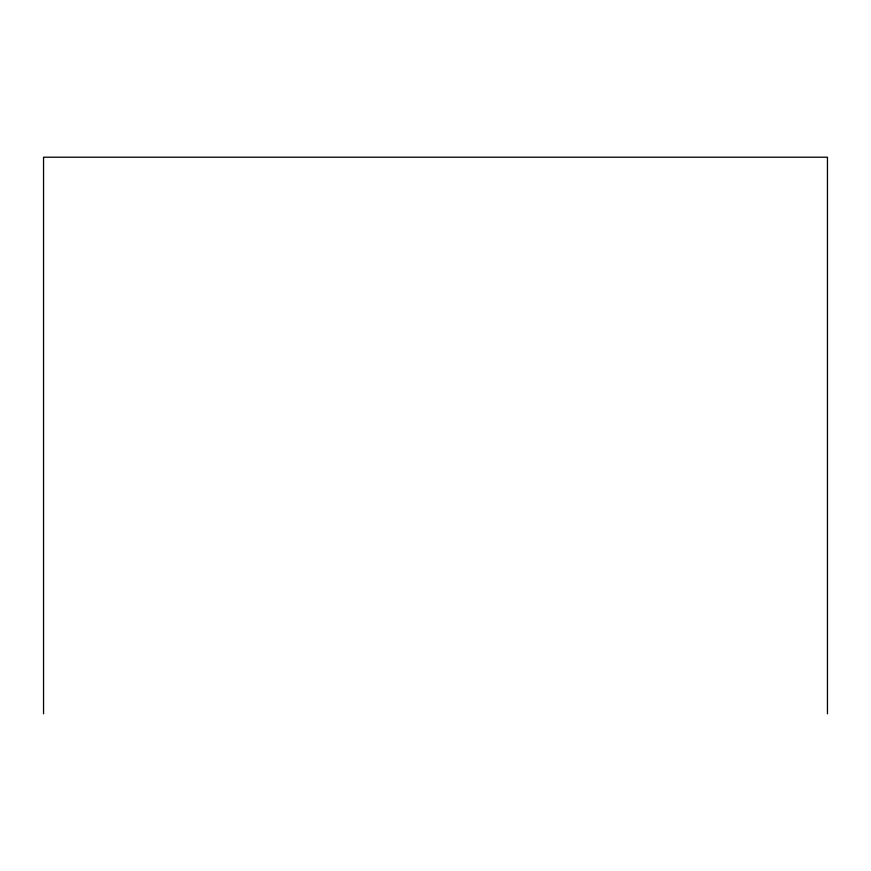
<?xml version="1.0" encoding="UTF-8"?>
<svg xmlns="http://www.w3.org/2000/svg" width="871" height="871" viewBox="0 0 871 871"><rect width="100%" height="100%" fill="white"/><g stroke="black" fill="none" stroke-linecap="round" stroke-linejoin="round"><path stroke-width="1.31" d="M827.45 713.785L827.45 157.216L43.55 157.216L43.55 713.785"/></g></svg>
